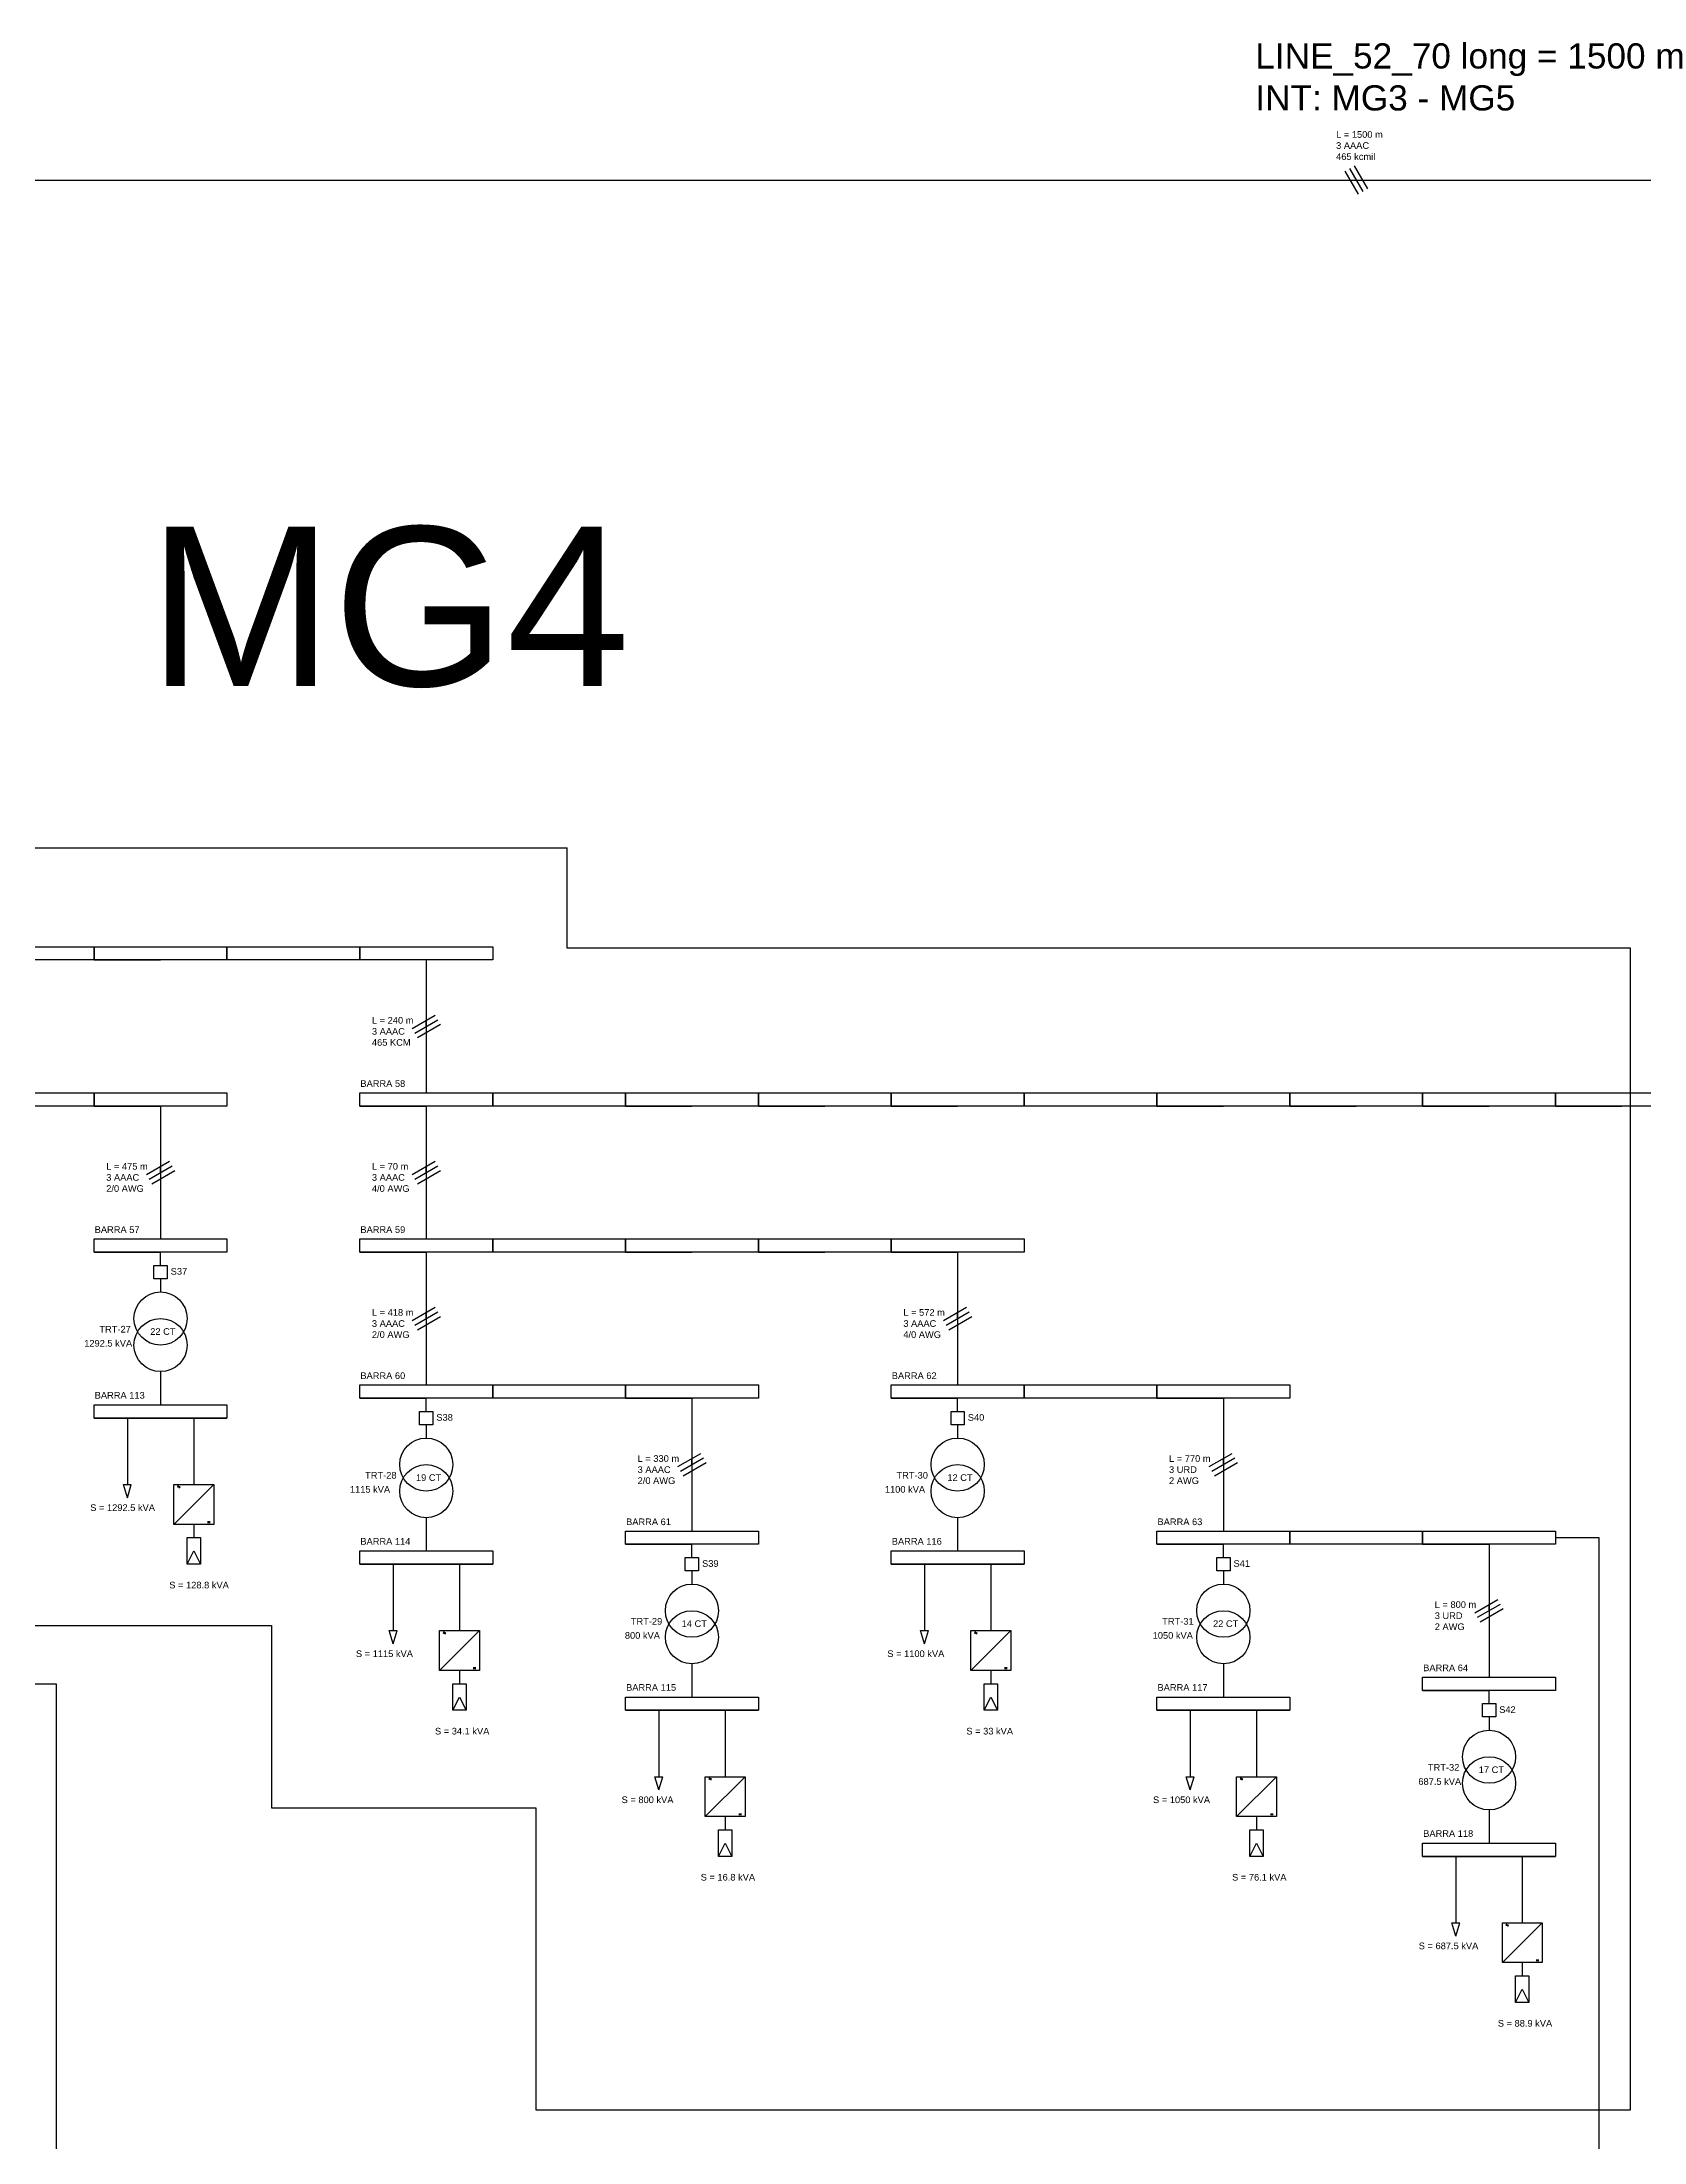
# Model space of a CAD drawing. Header units: millimetres. Extents: x 2288 to 6201, y 295 to 2022.
# Drawn here: x 4079 to 4682, y 716 to 1506 of the extents above; entities that cross this region are included whole.
import ezdxf

# ---------------------------------------------------------------- set-up
doc = ezdxf.new("R2010")
doc.units = ezdxf.units.MM
for name, color, linetype in [('12.47 kV', 210, 'Continuous'), ('240 V', 90, 'Continuous'), ('MG_LINES', 10, 'Continuous'), ('MGs', 7, 'Continuous')]:
    doc.layers.add(name, color=color, linetype=linetype)
doc.styles.get("Standard").update_dxf_attribs({"font": 'arial.ttf'})

msp = doc.modelspace()

# ---------------------------------------------------------------- linework, layer by layer
at = {"layer": '12.47 kV'}
for p, q in [((4098.31, 1160.77), (4123.31, 1160.77)), ((4223.31, 1160.77), (4223.31, 1110.77)), ((4217.98, 1135), (4226.64, 1140)), ((4218.98, 1133.27), (4227.64, 1138.27)), ((4219.98, 1131.54), (4228.64, 1136.54)), ((4223.31, 1135.77), (4223.31, 1138.08)), ((4223.31, 1135.77), (4223.31, 1133.46)), ((4098.31, 1105.77), (4123.31, 1105.77)), ((4123.31, 1105.77), (4123.31, 1055.77)), ((4198.31, 1105.77), (4223.31, 1105.77)), ((4223.31, 1105.77), (4223.31, 1055.77)), ((4298.31, 1105.77), (4323.31, 1105.77)), ((4348.31, 1105.77), (4373.31, 1105.77)), ((4398.31, 1105.77), (4423.31, 1105.77)), ((4498.31, 1105.77), (4523.31, 1105.77)), ((4548.31, 1105.77), (4573.31, 1105.77)), ((4598.31, 1105.77), (4623.31, 1105.77)), ((4648.31, 1105.77), (4673.31, 1105.77)), ((4117.98, 1080), (4126.64, 1085)), ((4118.98, 1078.27), (4127.64, 1083.27)), ((4217.98, 1080), (4226.64, 1085)), ((4218.98, 1078.27), (4227.64, 1083.27)), ((4119.98, 1076.54), (4128.64, 1081.54)), ((4123.31, 1080.77), (4123.31, 1083.08)), ((4123.31, 1080.77), (4123.31, 1078.46)), ((4219.98, 1076.54), (4228.64, 1081.54)), ((4223.31, 1080.77), (4223.31, 1083.08)), ((4223.31, 1080.77), (4223.31, 1078.46)), ((4098.31, 1050.77), (4123.31, 1050.77)), ((4123.31, 1045.77), (4123.31, 1050.77)), ((4198.31, 1050.77), (4223.31, 1050.77)), ((4223.31, 1050.77), (4223.31, 1000.77)), ((4298.31, 1050.77), (4323.31, 1050.77)), ((4348.31, 1050.77), (4373.31, 1050.77)), ((4398.31, 1050.77), (4423.31, 1050.77)), ((4423.31, 1050.77), (4423.31, 1000.77)), ((4123.31, 1040.77), (4123.31, 1035.77)), ((4217.98, 1025), (4226.64, 1030)), ((4218.98, 1023.27), (4227.64, 1028.27)), ((4223.31, 1025.77), (4223.31, 1028.08)), ((4417.98, 1025), (4426.64, 1030)), ((4418.98, 1023.27), (4427.64, 1028.27)), ((4423.31, 1025.77), (4423.31, 1028.08)), ((4219.98, 1021.54), (4228.64, 1026.54)), ((4223.31, 1025.77), (4223.31, 1023.46)), ((4419.98, 1021.54), (4428.64, 1026.54)), ((4423.31, 1025.77), (4423.31, 1023.46)), ((4198.31, 995.77), (4223.31, 995.77)), ((4223.31, 990.77), (4223.31, 995.77)), ((4298.31, 995.77), (4323.31, 995.77)), ((4323.31, 995.77), (4323.31, 945.77)), ((4398.31, 995.77), (4423.31, 995.77)), ((4423.31, 990.77), (4423.31, 995.77)), ((4498.31, 995.77), (4523.31, 995.77)), ((4523.31, 995.77), (4523.31, 945.77)), ((4223.31, 985.77), (4223.31, 980.77)), ((4423.31, 985.77), (4423.31, 980.77)), ((4317.98, 970), (4326.64, 975)), ((4318.98, 968.27), (4327.64, 973.27)), ((4323.31, 970.77), (4323.31, 973.08)), ((4517.98, 970), (4526.64, 975)), ((4518.98, 968.27), (4527.64, 973.27)), ((4523.31, 970.77), (4523.31, 973.08)), ((4319.98, 966.54), (4328.64, 971.54)), ((4323.31, 970.77), (4323.31, 968.46)), ((4519.98, 966.54), (4528.64, 971.54)), ((4523.31, 970.77), (4523.31, 968.46)), ((4298.31, 940.77), (4323.31, 940.77)), ((4323.31, 935.77), (4323.31, 940.77)), ((4498.31, 940.77), (4523.31, 940.77)), ((4523.31, 935.77), (4523.31, 940.77)), ((4598.31, 940.77), (4623.31, 940.77)), ((4623.31, 940.77), (4623.31, 890.77)), ((4323.31, 930.77), (4323.31, 925.77)), ((4523.31, 930.77), (4523.31, 925.77)), ((4617.98, 915), (4626.64, 920)), ((4618.98, 913.27), (4627.64, 918.27)), ((4623.31, 915.77), (4623.31, 918.08)), ((4619.98, 911.54), (4628.64, 916.54)), ((4623.31, 915.77), (4623.31, 913.46)), ((4598.31, 885.77), (4623.31, 885.77)), ((4623.31, 880.77), (4623.31, 885.77)), ((4623.31, 875.77), (4623.31, 870.77))]:
    msp.add_line(p, q, dxfattribs=at)
for points in [[(4048.31, 1165.77), (4098.31, 1165.77), (4098.31, 1160.77), (4048.31, 1160.77)], [(4098.31, 1165.77), (4148.31, 1165.77), (4148.31, 1160.77), (4098.31, 1160.77)], [(4148.31, 1165.77), (4198.31, 1165.77), (4198.31, 1160.77), (4148.31, 1160.77)], [(4198.31, 1165.77), (4248.31, 1165.77), (4248.31, 1160.77), (4198.31, 1160.77)], [(4048.31, 1110.77), (4098.31, 1110.77), (4098.31, 1105.77), (4048.31, 1105.77)], [(4098.31, 1110.77), (4148.31, 1110.77), (4148.31, 1105.77), (4098.31, 1105.77)], [(4198.31, 1110.77), (4248.31, 1110.77), (4248.31, 1105.77), (4198.31, 1105.77)], [(4248.31, 1110.77), (4298.31, 1110.77), (4298.31, 1105.77), (4248.31, 1105.77)], [(4298.31, 1110.77), (4348.31, 1110.77), (4348.31, 1105.77), (4298.31, 1105.77)], [(4348.31, 1110.77), (4398.31, 1110.77), (4398.31, 1105.77), (4348.31, 1105.77)], [(4398.31, 1110.77), (4448.31, 1110.77), (4448.31, 1105.77), (4398.31, 1105.77)], [(4448.31, 1110.77), (4498.31, 1110.77), (4498.31, 1105.77), (4448.31, 1105.77)], [(4498.31, 1110.77), (4548.31, 1110.77), (4548.31, 1105.77), (4498.31, 1105.77)], [(4548.31, 1110.77), (4598.31, 1110.77), (4598.31, 1105.77), (4548.31, 1105.77)], [(4598.31, 1110.77), (4648.31, 1110.77), (4648.31, 1105.77), (4598.31, 1105.77)], [(4648.31, 1110.77), (4698.31, 1110.77), (4698.31, 1105.77), (4648.31, 1105.77)], [(4098.31, 1055.77), (4148.31, 1055.77), (4148.31, 1050.77), (4098.31, 1050.77)], [(4198.31, 1055.77), (4248.31, 1055.77), (4248.31, 1050.77), (4198.31, 1050.77)], [(4248.31, 1055.77), (4298.31, 1055.77), (4298.31, 1050.77), (4248.31, 1050.77)], [(4298.31, 1055.77), (4348.31, 1055.77), (4348.31, 1050.77), (4298.31, 1050.77)], [(4348.31, 1055.77), (4398.31, 1055.77), (4398.31, 1050.77), (4348.31, 1050.77)], [(4398.31, 1055.77), (4448.31, 1055.77), (4448.31, 1050.77), (4398.31, 1050.77)], [(4120.81, 1045.77), (4125.81, 1045.77), (4125.81, 1040.77), (4120.81, 1040.77)], [(4198.31, 1000.77), (4248.31, 1000.77), (4248.31, 995.77), (4198.31, 995.77)], [(4248.31, 1000.77), (4298.31, 1000.77), (4298.31, 995.77), (4248.31, 995.77)], [(4298.31, 1000.77), (4348.31, 1000.77), (4348.31, 995.77), (4298.31, 995.77)], [(4398.31, 1000.77), (4448.31, 1000.77), (4448.31, 995.77), (4398.31, 995.77)], [(4448.31, 1000.77), (4498.31, 1000.77), (4498.31, 995.77), (4448.31, 995.77)], [(4498.31, 1000.77), (4548.31, 1000.77), (4548.31, 995.77), (4498.31, 995.77)], [(4220.81, 990.77), (4225.81, 990.77), (4225.81, 985.77), (4220.81, 985.77)], [(4420.81, 990.77), (4425.81, 990.77), (4425.81, 985.77), (4420.81, 985.77)], [(4298.31, 945.77), (4348.31, 945.77), (4348.31, 940.77), (4298.31, 940.77)], [(4498.31, 945.77), (4548.31, 945.77), (4548.31, 940.77), (4498.31, 940.77)], [(4548.31, 945.77), (4598.31, 945.77), (4598.31, 940.77), (4548.31, 940.77)], [(4598.31, 945.77), (4648.31, 945.77), (4648.31, 940.77), (4598.31, 940.77)], [(4320.81, 935.77), (4325.81, 935.77), (4325.81, 930.77), (4320.81, 930.77)], [(4520.81, 935.77), (4525.81, 935.77), (4525.81, 930.77), (4520.81, 930.77)], [(4598.31, 890.77), (4648.31, 890.77), (4648.31, 885.77), (4598.31, 885.77)], [(4620.81, 880.77), (4625.81, 880.77), (4625.81, 875.77), (4620.81, 875.77)]]:
    msp.add_lwpolyline(points, close=True, dxfattribs=at)
for centre in [(4123.31, 1025.77), (4223.31, 970.77), (4423.31, 970.77), (4323.31, 915.77), (4523.31, 915.77), (4623.31, 860.77)]:
    msp.add_circle(centre, 10, dxfattribs=at)
at = {"layer": '240 V'}
for p, q in [((4123.31, 1005.77), (4123.31, 993.27)), ((4098.31, 988.27), (4123.31, 988.27)), ((4110.81, 988.27), (4110.81, 963.27)), ((4123.31, 988.27), (4148.31, 988.27)), ((4135.81, 988.27), (4135.81, 963.27)), ((4109.31, 963.27), (4112.31, 963.27)), ((4110.81, 958.27), (4109.31, 963.27)), ((4110.81, 958.27), (4112.31, 963.27)), ((4128.31, 948.27), (4143.31, 963.27)), ((4141, 949.32), (4142, 949.32)), ((4141, 949), (4142, 949)), ((4223.31, 950.77), (4223.31, 938.27)), ((4423.31, 950.77), (4423.31, 938.27)), ((4135.81, 948.27), (4135.81, 943.27)), ((4135.81, 943.27), (4135.81, 943.27)), ((4133.31, 933.27), (4135.81, 938.27)), ((4135.81, 938.27), (4138.31, 933.27)), ((4198.31, 933.27), (4223.31, 933.27)), ((4210.81, 933.27), (4210.81, 908.27)), ((4223.31, 933.27), (4248.31, 933.27)), ((4235.81, 933.27), (4235.81, 908.27)), ((4398.31, 933.27), (4423.31, 933.27)), ((4410.81, 933.27), (4410.81, 908.27)), ((4423.31, 933.27), (4448.31, 933.27)), ((4435.81, 933.27), (4435.81, 908.27)), ((4209.31, 908.27), (4212.31, 908.27)), ((4210.81, 903.27), (4209.31, 908.27)), ((4210.81, 903.27), (4212.31, 908.27)), ((4228.31, 893.27), (4243.31, 908.27)), ((4409.31, 908.27), (4412.31, 908.27)), ((4410.81, 903.27), (4409.31, 908.27)), ((4410.81, 903.27), (4412.31, 908.27)), ((4428.31, 893.27), (4443.31, 908.27)), ((4241, 894.32), (4242, 894.32)), ((4241, 894), (4242, 894)), ((4323.31, 895.77), (4323.31, 883.27)), ((4441, 894.32), (4442, 894.32)), ((4441, 894), (4442, 894)), ((4523.31, 895.77), (4523.31, 883.27)), ((4235.81, 893.27), (4235.81, 888.27)), ((4235.81, 888.27), (4235.81, 888.27)), ((4435.81, 893.27), (4435.81, 888.27)), ((4435.81, 888.27), (4435.81, 888.27)), ((4233.31, 878.27), (4235.81, 883.27)), ((4235.81, 883.27), (4238.31, 878.27)), ((4298.31, 878.27), (4323.31, 878.27)), ((4310.81, 878.27), (4310.81, 853.27)), ((4323.31, 878.27), (4348.31, 878.27)), ((4335.81, 878.27), (4335.81, 853.27)), ((4433.31, 878.27), (4435.81, 883.27)), ((4435.81, 883.27), (4438.31, 878.27)), ((4498.31, 878.27), (4523.31, 878.27)), ((4510.81, 878.27), (4510.81, 853.27)), ((4523.31, 878.27), (4548.31, 878.27)), ((4535.81, 878.27), (4535.81, 853.27)), ((4309.31, 853.27), (4312.31, 853.27)), ((4310.81, 848.27), (4309.31, 853.27)), ((4310.81, 848.27), (4312.31, 853.27)), ((4328.31, 838.27), (4343.31, 853.27)), ((4509.31, 853.27), (4512.31, 853.27)), ((4510.81, 848.27), (4509.31, 853.27)), ((4510.81, 848.27), (4512.31, 853.27)), ((4528.31, 838.27), (4543.31, 853.27)), ((4335.81, 838.27), (4335.81, 833.27)), ((4341, 839.32), (4342, 839.32)), ((4341, 839), (4342, 839)), ((4535.81, 838.27), (4535.81, 833.27)), ((4541, 839.32), (4542, 839.32)), ((4541, 839), (4542, 839)), ((4623.31, 840.77), (4623.31, 828.27)), ((4335.81, 833.27), (4335.81, 833.27)), ((4535.81, 833.27), (4535.81, 833.27)), ((4333.31, 823.27), (4335.81, 828.27)), ((4335.81, 828.27), (4338.31, 823.27)), ((4533.31, 823.27), (4535.81, 828.27)), ((4535.81, 828.27), (4538.31, 823.27)), ((4598.31, 823.27), (4623.31, 823.27)), ((4610.81, 823.27), (4610.81, 798.27)), ((4623.31, 823.27), (4648.31, 823.27)), ((4635.81, 823.27), (4635.81, 798.27)), ((4609.31, 798.27), (4612.31, 798.27)), ((4610.81, 793.27), (4609.31, 798.27)), ((4610.81, 793.27), (4612.31, 798.27)), ((4628.31, 783.27), (4643.31, 798.27)), ((4635.81, 783.27), (4635.81, 778.27)), ((4641, 784.32), (4642, 784.32)), ((4641, 784), (4642, 784)), ((4635.81, 778.27), (4635.81, 778.27)), ((4633.31, 768.27), (4635.81, 773.27)), ((4635.81, 773.27), (4638.31, 768.27))]:
    msp.add_line(p, q, dxfattribs=at)
for points in [[(4098.31, 993.27), (4148.31, 993.27), (4148.31, 988.27), (4098.31, 988.27)], [(4143.31, 948.27), (4128.31, 948.27), (4128.31, 963.27), (4143.31, 963.27)], [(4138.31, 943.27), (4138.31, 933.27), (4133.31, 933.27), (4133.31, 943.27)], [(4198.31, 938.27), (4248.31, 938.27), (4248.31, 933.27), (4198.31, 933.27)], [(4398.31, 938.27), (4448.31, 938.27), (4448.31, 933.27), (4398.31, 933.27)], [(4243.31, 893.27), (4228.31, 893.27), (4228.31, 908.27), (4243.31, 908.27)], [(4443.31, 893.27), (4428.31, 893.27), (4428.31, 908.27), (4443.31, 908.27)], [(4238.31, 888.27), (4238.31, 878.27), (4233.31, 878.27), (4233.31, 888.27)], [(4438.31, 888.27), (4438.31, 878.27), (4433.31, 878.27), (4433.31, 888.27)], [(4298.31, 883.27), (4348.31, 883.27), (4348.31, 878.27), (4298.31, 878.27)], [(4498.31, 883.27), (4548.31, 883.27), (4548.31, 878.27), (4498.31, 878.27)], [(4343.31, 838.27), (4328.31, 838.27), (4328.31, 853.27), (4343.31, 853.27)], [(4543.31, 838.27), (4528.31, 838.27), (4528.31, 853.27), (4543.31, 853.27)], [(4338.31, 833.27), (4338.31, 823.27), (4333.31, 823.27), (4333.31, 833.27)], [(4538.31, 833.27), (4538.31, 823.27), (4533.31, 823.27), (4533.31, 833.27)], [(4598.31, 828.27), (4648.31, 828.27), (4648.31, 823.27), (4598.31, 823.27)], [(4643.31, 783.27), (4628.31, 783.27), (4628.31, 798.27), (4643.31, 798.27)], [(4638.31, 778.27), (4638.31, 768.27), (4633.31, 768.27), (4633.31, 778.27)]]:
    msp.add_lwpolyline(points, close=True, dxfattribs=at)
for centre in [(4123.31, 1015.77), (4223.31, 960.77), (4423.31, 960.77), (4323.31, 905.77), (4523.31, 905.77), (4623.31, 850.77)]:
    msp.add_circle(centre, 10, dxfattribs=at)
for centre, start, end in [((4129.88, 962.3), 44.11734, 135.88266), ((4129.88, 961.98), 44.11734, 135.88266), ((4130.38, 962.79), 224.11734, 315.88266), ((4130.38, 962.47), 224.11734, 315.88266), ((4229.88, 907.3), 44.11734, 135.88266), ((4229.88, 906.98), 44.11734, 135.88266), ((4230.38, 907.79), 224.11734, 315.88266), ((4230.38, 907.47), 224.11734, 315.88266), ((4429.88, 907.3), 44.11734, 135.88266), ((4429.88, 906.98), 44.11734, 135.88266), ((4430.38, 907.79), 224.11734, 315.88266), ((4430.38, 907.47), 224.11734, 315.88266), ((4329.88, 852.3), 44.11734, 135.88266), ((4329.88, 851.98), 44.11734, 135.88266), ((4330.38, 852.79), 224.11734, 315.88266), ((4330.38, 852.47), 224.11734, 315.88266), ((4529.88, 852.3), 44.11734, 135.88266), ((4529.88, 851.98), 44.11734, 135.88266), ((4530.38, 852.79), 224.11734, 315.88266), ((4530.38, 852.47), 224.11734, 315.88266), ((4629.88, 797.3), 44.11734, 135.88266), ((4629.88, 796.98), 44.11734, 135.88266), ((4630.38, 797.79), 224.11734, 315.88266), ((4630.38, 797.47), 224.11734, 315.88266)]:
    msp.add_arc(centre, 0.348, start, end, dxfattribs=at)
at = {"layer": 'MG_LINES'}
for p, q in [((4569.08, 1457.73), (4574.08, 1449.07)), ((4570.81, 1458.73), (4575.81, 1450.07)), ((4572.55, 1459.73), (4577.55, 1451.07)), ((3873.31, 1454.4), (5223.31, 1454.4)), ((4648.31, 943.27), (4664.6, 943.27)), ((4664.6, 943.27), (4664.6, 539.87)), ((3998.31, 888.27), (4084.08, 888.27)), ((4084.08, 888.27), (4084.08, 539.87))]:
    msp.add_line(p, q, dxfattribs=at)
at = {"layer": 'MGs'}
for p, q in [((3884.78, 1202.97), (4276.36, 1202.97)), ((4276.36, 1165.2), (4276.36, 1202.97)), ((4676.56, 1165.2), (4276.36, 1165.2)), ((4676.56, 727.78), (4676.56, 1165.2)), ((4065.52, 910.25), (4165.1, 910.25)), ((4165.1, 910.25), (4165.1, 841.52)), ((4165.1, 841.52), (4264.61, 841.52)), ((4264.61, 841.52), (4264.61, 765.75)), ((4264.61, 765.75), (4264.61, 727.78)), ((4264.61, 727.78), (4676.56, 727.78))]:
    msp.add_line(p, q, dxfattribs=at)

# ---------------------------------------------------------------- texts
at = {"layer": '12.47 kV', "char_height": 2.5, "width": 31.6303, "attachment_point": 1}
for s, insert in [('L = 240 m\\P3 AAAC \\P465 KCM', (4202.86, 1139.31)), ('BARRA 58', (4198.52, 1115.49)), ('L = 475 m\\P3 AAAC \\P2/0 AWG ', (4102.86, 1084.31)), ('L = 70 m\\P3 AAAC\\P4/0 AWG ', (4202.86, 1084.31)), ('BARRA 57', (4098.52, 1060.49)), ('BARRA 59', (4198.52, 1060.49)), ('L = 418 m\\P3 AAAC\\P2/0 AWG ', (4202.86, 1029.31)), ('L = 572 m\\P3 AAAC \\P4/0 AWG ', (4402.86, 1029.31)), ('TRT-27', (4100.29, 1023.01)), ('1292.5 kVA', (4094.57, 1017.7)), ('BARRA 60', (4198.52, 1005.49)), ('BARRA 62', (4398.52, 1005.49)), ('L = 330 m\\P3 AAAC \\P2/0 AWG ', (4302.86, 974.31)), ('L = 770 m\\P3 URD\\P2 AWG ', (4502.86, 974.31)), ('TRT-28', (4200.29, 968.01)), ('TRT-30', (4400.29, 968.01)), ('1115 kVA', (4194.57, 962.7)), ('1100 kVA', (4395.91, 962.7)), ('BARRA 61', (4298.52, 950.49)), ('BARRA 63', (4498.52, 950.49)), ('L = 800 m\\P3 URD\\P2 AWG ', (4602.86, 919.31)), ('TRT-29', (4300.29, 913.01)), ('TRT-31', (4500.29, 913.01)), ('800 kVA', (4298.06, 907.7)), ('1050 kVA', (4496.7, 907.7)), ('BARRA 64', (4598.52, 895.49)), ('TRT-32', (4600.29, 858.01)), ('687.5 kVA', (4596.7, 852.7))]:
    msp.add_mtext(s, dxfattribs=dict(at, insert=insert))
at = {"layer": '12.47 kV', "char_height": 2.5, "attachment_point": 1}
for s, insert in [('S37', (4127.12, 1044.78)), ('S38', (4227.12, 989.78)), ('S40', (4427.12, 989.78)), ('S39', (4327.12, 934.78)), ('S41', (4527.12, 934.78)), ('S42', (4627.12, 879.78))]:
    msp.add_mtext_dynamic_manual_height_columns(s, width=2.5, gutter_width=12.5, heights=[0], dxfattribs=dict(at, insert=insert))
at = {"layer": '240 V', "char_height": 2.5, "attachment_point": 1}
for s, insert in [('22 CT', (4119.43, 1022.13)), ('19 CT', (4219.43, 967.13)), ('12 CT', (4419.43, 967.13)), ('14 CT', (4319.43, 912.13)), ('22 CT', (4519.43, 912.13)), ('17 CT', (4619.43, 857.13))]:
    msp.add_mtext_dynamic_manual_height_columns(s, width=11.2688, gutter_width=12.5, heights=[0], dxfattribs=dict(at, insert=insert))
at = {"layer": '240 V', "char_height": 2.5, "width": 31.6303, "attachment_point": 1}
for s, insert in [('BARRA 113', (4098.52, 998.12)), ('S = 1292.5 kVA', (4096.84, 955.82)), ('BARRA 114', (4198.52, 943.12)), ('BARRA 116', (4398.52, 943.12)), ('S = 128.8 kVA', (4126.59, 926.66)), ('S = 1115 kVA', (4196.84, 900.82)), ('S = 1100 kVA', (4396.84, 900.82)), ('BARRA 115', (4298.52, 888.12)), ('BARRA 117', (4498.52, 888.12)), ('S = 34.1 kVA', (4226.59, 871.66)), ('S = 33 kVA', (4426.59, 871.66)), ('S = 800 kVA', (4296.84, 845.82)), ('S = 1050 kVA', (4496.84, 845.82)), ('BARRA 118', (4598.52, 833.12)), ('S = 16.8 kVA', (4326.59, 816.66)), ('S = 76.1 kVA', (4526.59, 816.66)), ('S = 687.5 kVA', (4596.84, 790.82)), ('S = 88.9 kVA', (4626.59, 761.66))]:
    msp.add_mtext(s, dxfattribs=dict(at, insert=insert))
at = {"layer": 'MG_LINES', "insert": (4535.33, 1505.9), "char_height": 9.4797, "attachment_point": 1}
msp.add_mtext('LINE_52_70 long = 1500 m \\PINT: MG3 - MG5', dxfattribs=at)
at = {"layer": 'MG_LINES', "insert": (4565.74, 1472.83), "char_height": 2.5, "width": 31.6303, "attachment_point": 1}
msp.add_mtext('L = 1500 m\\P3 AAAC \\P465 kcmil', dxfattribs=at)
at = {"layer": 'MGs', "insert": (4118.58, 1323.86), "char_height": 59.9, "attachment_point": 1}
msp.add_mtext_dynamic_manual_height_columns('MG4', width=712.7886, gutter_width=299.5, heights=[0], dxfattribs=at)

doc.saveas('drawing.dxf')
